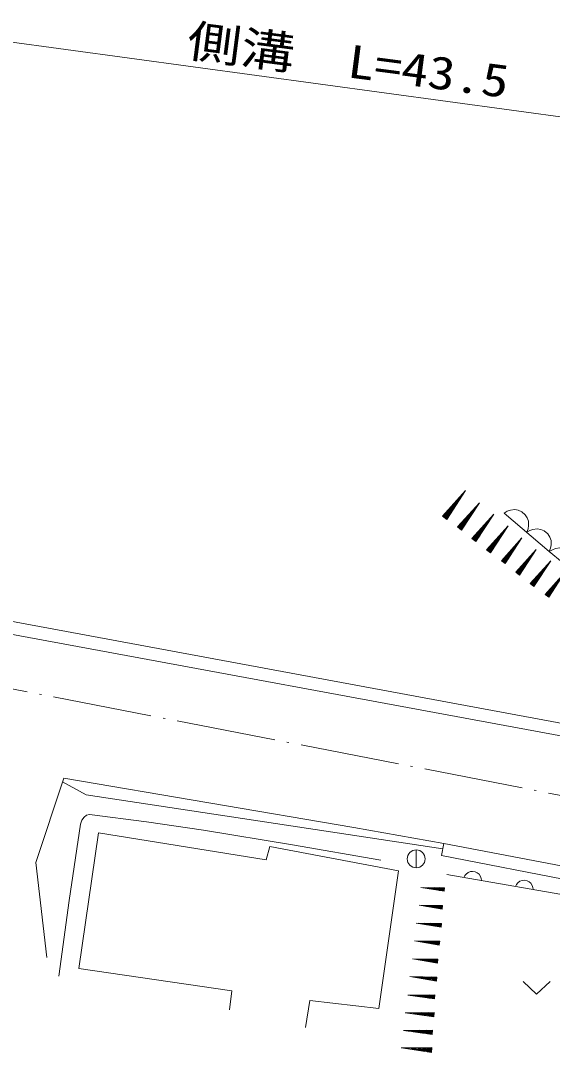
# Model space of a CAD drawing. Units: millimetres, scale not verified. Extents: x 16806 to 656806, y -100581 to 259419.
# Drawn here: x 190074 to 219612, y 134381 to 191679 of the extents above; entities that cross this region are included whole.
import ezdxf
from ezdxf.enums import TextEntityAlignment as Align

# ---------------------------------------------------------------- set-up
doc = ezdxf.new("R2010")
doc.units = ezdxf.units.MM
doc.header["$LTSCALE"] = 1000
doc.linetypes.add('USER1', pattern=[7.000001, 5.508197, -0.688525, 0.114754, -0.688525])
for name, color, linetype, lineweight in [('S-BGD', 1, 'Continuous', 13), ('S-BGD-HTXT', 6, 'Continuous', 13), ('S-BMK', 3, 'USER1', 13)]:
    doc.layers.add(name, color=color, linetype=linetype, lineweight=lineweight)
doc.styles.add('ＭＳ ゴシック', font='')
doc.styles.get('ＭＳ ゴシック').set_extended_font_data('MS Gothic')

# ---------------------------------------------------------------- blocks, each defined once
blk = doc.blocks.new('BUHIN129')
at = {"layer": 'S-BGD'}
for p, q in [((625, -57), (-521, 48)), ((-224, 47), (627, -31)), ((629, -5), (82, 45)), ((379, 44), (632, 21)), ((-229, -5), (622, -83)), ((621, -102), (74, -52)), ((365, -108), (618, -131))]:
    blk.add_line(p, q, dxfattribs=at)
blk.add_lwpolyline([(656, 41), (-647, 59), (638, -159)], close=True, dxfattribs=at)
blk = doc.blocks.new('BUHIN130')
at = {"layer": 'S-BGD'}
for p, q in [((673, -61), (-561, 51)), ((-241, 50), (675, -34)), ((678, -6), (89, 48)), ((408, 47), (680, 22)), ((-247, -6), (670, -89)), ((668, -110), (79, -56)), ((394, -117), (665, -142))]:
    blk.add_line(p, q, dxfattribs=at)
blk.add_lwpolyline([(707, 44), (-697, 64), (687, -172)], close=True, dxfattribs=at)
blk = doc.blocks.new('BUHIN133')
at = {"layer": 'S-BGD'}
for p, q in [((770, -51), (-643, 43)), ((-277, 50), (772, -19)), ((775, 13), (100, 58)), ((465, 65), (777, 45)), ((-282, -13), (768, -83)), ((767, -107), (92, -62)), ((453, -122), (764, -143))]:
    blk.add_line(p, q, dxfattribs=at)
blk.add_lwpolyline([(806, 71), (-798, 53), (790, -177)], close=True, dxfattribs=at)
blk = doc.blocks.new('BUHIN149')
at = {"layer": 'S-BGD'}
for p, q in [((145, 241), (-496, -593)), ((-471, -612), (393, 511)), ((196, 202), (-445, -632)), ((-353, -309), (-543, -556)), ((-515, -578), (-103, -42)), ((-420, -651), (-8, -115)), ((-204, -423), (-394, -671))]:
    blk.add_line(p, q, dxfattribs=at)
blk.add_lwpolyline([(-389, -710), (488, 634), (-586, -559)], close=True, dxfattribs=at)
blk = doc.blocks.new('BUHIN150')
at = {"layer": 'S-BGD'}
for p, q in [((154, 257), (-527, -630)), ((-500, -650), (417, 542)), ((208, 215), (-473, -671)), ((-375, -328), (-577, -591)), ((-547, -614), (-109, -45)), ((-446, -692), (-8, -122)), ((-217, -450), (-419, -712))]:
    blk.add_line(p, q, dxfattribs=at)
blk.add_lwpolyline([(-414, -754), (518, 674), (-623, -594)], close=True, dxfattribs=at)
blk = doc.blocks.new('BUHIN151')
at = {"layer": 'S-BGD'}
for p, q in [((-529, -689), (442, 574)), ((163, 272), (-558, -667)), ((221, 228), (-501, -710)), ((-397, -347), (-611, -625)), ((-579, -650), (-116, -47)), ((-472, -732), (-9, -130)), ((-230, -476), (-444, -754))]:
    blk.add_line(p, q, dxfattribs=at)
blk.add_lwpolyline([(-438, -799), (549, 713), (-659, -628)], close=True, dxfattribs=at)
blk = doc.blocks.new('BUHIN162')
at = {"layer": 'S-BGD'}
blk.add_line((0, 498), (0, -498), dxfattribs=at)
blk.add_circle((0, 0), 498, dxfattribs=at)
blk = doc.blocks.new('BUHIN176')
at = {"layer": 'S-BGD'}
blk.add_lwpolyline([(-493, 85), (-434, 191), (-358, 277), (-246, 370), (-127, 410), (-5, 425), (147, 398), (257, 344), (355, 266), (433, 141), (475, 35), (493, -85)], dxfattribs=at)
blk = doc.blocks.new('BUHIN230')
at = {"layer": 'S-BGD'}
blk.add_lwpolyline([(635, -527), (709, -341), (735, -154), (727, 88), (651, 281), (541, 452), (344, 615), (155, 692), (-48, 731), (-288, 694), (-463, 631), (-635, 527)], dxfattribs=at)
blk = doc.blocks.new('BUHIN231')
at = {"layer": 'S-BGD'}
blk.add_lwpolyline([(628, -535), (703, -350), (732, -164), (728, 79), (654, 272), (546, 444), (352, 610), (164, 689), (-38, 731), (-278, 697), (-454, 636), (-628, 535)], dxfattribs=at)
blk = doc.blocks.new('BUHIN243')
at = {"layer": 'S-BGD'}
blk.add_lwpolyline([(-750, 356), (0, -352), (750, 356)], dxfattribs=at)

msp = doc.modelspace()

# ---------------------------------------------------------------- linework, layer by layer
at = {"layer": 'S-BGD'}
for p, q in [((214382, 165112), (213621, 164121)), ((213651, 164098), (214676, 165431)), ((214443, 165066), (213681, 164075)), ((213790, 164459), (213564, 164165)), ((213598, 164139), (214088, 164775)), ((213711, 164052), (214201, 164688)), ((213967, 164323), (213741, 164029)), ((219439, 162193), (216929, 164332)), ((223251, 159032), (219439, 162193)), ((225062, 151737), (182952, 159541)), ((182783, 158852), (225264, 150996)), ((190913, 144923), (192472, 149605)), ((192472, 149605), (208591, 146878)), ((193706, 148687), (192404, 149401)), ((213519, 145691), (193706, 148687)), ((208591, 146878), (213577, 145986)), ((193306, 139046), (194399, 146574)), ((194399, 146574), (203707, 145076)), ((203707, 145076), (203910, 145805)), ((203910, 145805), (211073, 144469)), ((213577, 145986), (213445, 145319)), ((225750, 143667), (213577, 145986)), ((213445, 145319), (225781, 142919)), ((191533, 139646), (190913, 144923)), ((211073, 144469), (209980, 136820)), ((213746, 144255), (225242, 142272)), ((201805, 137792), (193306, 139046)), ((213153, 138452), (211831, 138573)), ((212168, 138512), (213150, 138422)), ((212173, 138572), (213155, 138482)), ((213148, 138400), (212517, 138457)), ((213158, 138512), (212527, 138569)), ((212854, 138393), (213145, 138366)), ((212870, 138568), (213161, 138542)), ((201684, 136740), (201805, 137792)), ((213053, 137464), (211728, 137552)), ((212071, 137559), (213055, 137494)), ((213057, 137524), (212424, 137566)), ((212767, 137573), (213059, 137554)), ((206136, 137266), (205893, 135768)), ((209980, 136820), (206136, 137266)), ((212067, 137500), (213051, 137434)), ((213049, 137412), (212417, 137454)), ((212755, 137398), (213047, 137378)), ((212872, 134514), (211371, 134614)), ((211755, 134554), (212870, 134480)), ((211759, 134622), (212874, 134548)), ((212868, 134455), (212152, 134502)), ((212877, 134582), (212160, 134629)), ((212535, 134438), (212866, 134417)), ((212548, 134638), (212879, 134616))]:
    msp.add_line(p, q, dxfattribs=at)
for points in [[(213747, 163982), (214789, 165578), (213514, 164162)], [(213189, 138565), (211685, 138586), (213168, 138334)], [(213087, 137579), (211582, 137562), (213071, 137347)], [(212911, 134644), (211206, 134624), (212893, 134381)]]:
    msp.add_lwpolyline(points, close=True, dxfattribs=at)
msp.add_lwpolyline([(210083, 145058), (205169, 145914), (200240, 146729), (197070, 147190), (193897, 147589), (193738, 147548), (193602, 147449), (193476, 147267), (193402, 147054), (192778, 142823), (192200, 138610)], dxfattribs=at)
at = {"layer": 'S-BGD-HTXT'}
msp.add_line((189041, 190562), (231152, 184814), dxfattribs=at)
at = {"layer": 'S-BMK'}
msp.add_line((150675, 162117), (238351, 145107), dxfattribs=at)

# ---------------------------------------------------------------- block references
for name, p in [('BUHIN151', (215008, 164188)), ('BUHIN231', (217556, 163797)), ('BUHIN151', (215806, 163551)), ('BUHIN151', (216604, 162913)), ('BUHIN231', (218812, 162728)), ('BUHIN150', (217403, 162276)), ('BUHIN150', (218201, 161639)), ('BUHIN230', (220075, 161666)), ('BUHIN150', (219003, 161006)), ('BUHIN149', (219805, 160375)), ('BUHIN162', (212048, 145127)), ('BUHIN176', (215183, 144007)), ('BUHIN176', (218057, 143511)), ('BUHIN129', (212961, 143486)), ('BUHIN129', (212856, 142492)), ('BUHIN130', (212750, 141499)), ('BUHIN130', (212644, 140505)), ('BUHIN130', (212538, 139511)), ('BUHIN243', (218733, 137963)), ('BUHIN133', (212238, 136531)), ('BUHIN133', (212146, 135550))]:
    msp.add_blockref(name, p)

# ---------------------------------------------------------------- texts
at = {"layer": 'S-BGD-HTXT', "style": 'ＭＳ ゴシック', "width": 1.2}
msp.add_text('側溝\u3000L=43.5', height=1833, rotation=352.6, dxfattribs=at).set_placement((199163, 189153), align=Align.BOTTOM_LEFT)

doc.saveas('drawing.dxf')
